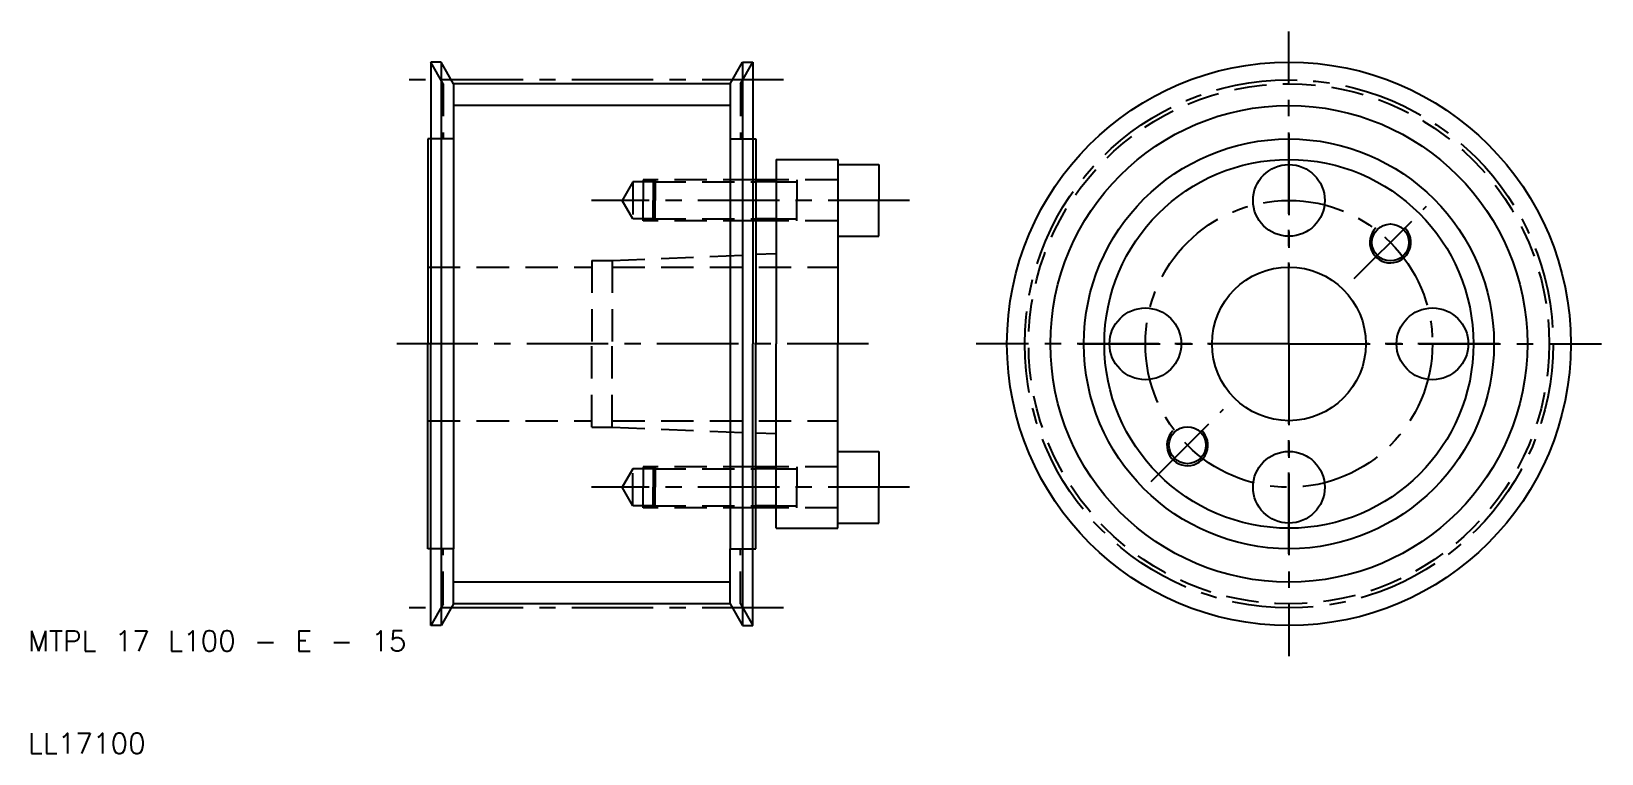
# Model space of a CAD drawing. Extents: x 10 to 163, y 10 to 80.
import ezdxf

# ---------------------------------------------------------------- set-up
doc = ezdxf.new("R2010")
doc.units = 0
doc.header["$LTSCALE"] = 0.25
doc.linetypes.add('CENTER', pattern=[50.8, 31.75, -6.35, 6.35, -6.35])
doc.linetypes.add('DASHED', pattern=[19.05, 12.7, -6.35])
doc.layers.get('0').update_dxf_attribs({"linetype": 'CONTINUOUS'})
doc.layers.add('CENTER', color=1, linetype='CENTER')
doc.styles.get("Standard").update_dxf_attribs({"font": 'txt.shx'})

msp = doc.modelspace()

# ---------------------------------------------------------------- linework, layer by layer
for p, q in [((49.3, 77.5), (49.3, 70)), ((50.3, 77.5), (49.3, 77.5)), ((50.3, 77.5), (50.3, 22.5)), ((51.5, 75.39), (50.3, 77.5)), ((78.5, 75.39), (79.7, 77.5)), ((79.7, 77.5), (79.7, 22.5)), ((79.7, 77.5), (80.7, 77.5)), ((80.7, 77.5), (80.7, 70)), ((78.5, 75.39), (51.5, 75.39)), ((51.5, 75.39), (51.5, 70)), ((78.5, 75.39), (78.5, 70)), ((49, 70), (49, 50)), ((49.3, 70), (49, 70)), ((49.3, 70), (49.3, 50)), ((51.5, 70), (51.5, 30)), ((78.5, 70), (78.5, 30)), ((80.7, 70), (80.7, 50)), ((80.7, 70), (81, 70)), ((81, 70), (81, 66)), ((83, 68), (83, 66)), ((83, 68), (89, 68)), ((89, 68), (89, 67.5)), ((89, 67.5), (89, 60.5)), ((89, 67.5), (93, 67.5)), ((93, 67.5), (93, 64)), ((83, 66), (81, 66)), ((81, 66), (81, 62)), ((83, 66), (83, 62)), ((93, 60.5), (93, 64)), ((81, 62), (81, 58.71875)), ((83, 62), (81, 62)), ((83, 62), (83, 58.8)), ((89, 60.5), (89, 50)), ((89, 60.5), (93, 60.5)), ((83, 58.8), (81, 58.71875)), ((81, 58.71875), (81, 50)), ((83, 58.8), (83, 50)), ((49, 30), (49, 50)), ((49.3, 30), (49.3, 50)), ((80.7, 30), (80.7, 50)), ((81, 41.28125), (81, 50)), ((83, 41.2), (83, 50)), ((89, 39.5), (89, 50)), ((81, 38), (81, 41.28125)), ((83, 41.2), (81, 41.28125)), ((83, 38), (83, 41.2)), ((89, 32.5), (89, 39.5)), ((89, 39.5), (93, 39.5)), ((93, 39.5), (93, 36)), ((83, 38), (81, 38)), ((81, 34), (81, 38)), ((83, 34), (83, 38)), ((93, 32.5), (93, 36)), ((81, 30), (81, 34)), ((83, 34), (81, 34)), ((83, 32), (83, 34)), ((89, 32), (89, 32.5)), ((89, 32.5), (93, 32.5)), ((83, 32), (89, 32)), ((49.3, 30), (49, 30)), ((49.3, 22.5), (49.3, 30)), ((51.5, 24.61), (51.5, 30)), ((78.5, 24.61), (78.5, 30)), ((80.7, 22.5), (80.7, 30)), ((80.7, 30), (81, 30)), ((51.5, 24.61), (50.3, 22.5)), ((78.5, 24.61), (51.5, 24.61)), ((78.5, 24.61), (79.7, 22.5)), ((50.3, 22.5), (49.3, 22.5)), ((79.7, 22.5), (80.7, 22.5))]:
    msp.add_line(p, q)
at = {"color": 3, "linetype": 'DASHED'}
for p, q in [((50.5, 75.39), (49.3, 77.5)), ((79.5, 75.39), (80.7, 77.5)), ((50.5, 75.39), (50.5, 70)), ((79.5, 75.39), (79.5, 70)), ((51.5, 70), (49.3, 70)), ((78.5, 70), (80.7, 70)), ((71.2, 66), (70, 66)), ((70, 66), (70, 64)), ((71.2, 66), (71, 65.8)), ((81, 66), (71.2, 66)), ((71.2, 66), (71.2, 64)), ((89, 66), (83, 66)), ((85, 66), (85, 64)), ((69, 65.8), (67.96077, 64)), ((71, 65.8), (69, 65.8)), ((69, 65.8), (69, 62.2)), ((71, 65.8), (81, 65.8)), ((71, 65.8), (71, 64)), ((83, 65.8), (85, 65.8)), ((69, 62.2), (67.96077, 64)), ((70, 62), (70, 64)), ((71, 62.2), (71, 64)), ((71.2, 62), (71.2, 64)), ((85, 62), (85, 64)), ((71, 62.2), (69, 62.2)), ((71.2, 62), (70, 62)), ((71, 62.2), (81, 62.2)), ((71.2, 62), (71, 62.2)), ((81, 62), (71.2, 62)), ((83, 62.2), (85, 62.2)), ((89, 62), (83, 62)), ((67, 58.15), (81, 58.71875)), ((49, 57.5), (65, 57.5)), ((65, 58.15), (65, 50)), ((65, 58.15), (67, 58.15)), ((67, 58.15), (67, 50)), ((67, 57.5), (89, 57.5)), ((65, 41.85), (65, 50)), ((67, 41.85), (67, 50)), ((49, 42.5), (65, 42.5)), ((65, 41.85), (67, 41.85)), ((67, 42.5), (89, 42.5)), ((67, 41.85), (81, 41.28125)), ((69, 37.8), (67.96077, 36)), ((71, 37.8), (69, 37.8)), ((69, 34.2), (69, 37.8)), ((71.2, 38), (70, 38)), ((70, 38), (70, 36)), ((71.2, 38), (71, 37.8)), ((71, 37.8), (81, 37.8)), ((71, 37.8), (71, 36)), ((81, 38), (71.2, 38)), ((71.2, 38), (71.2, 36)), ((89, 38), (83, 38)), ((83, 37.8), (85, 37.8)), ((85, 38), (85, 36)), ((69, 34.2), (67.96077, 36)), ((70, 34), (70, 36)), ((71, 34.2), (71, 36)), ((71.2, 34), (71.2, 36)), ((85, 34), (85, 36)), ((71, 34.2), (69, 34.2)), ((71.2, 34), (70, 34)), ((71, 34.2), (81, 34.2)), ((71.2, 34), (71, 34.2)), ((81, 34), (71.2, 34)), ((83, 34.2), (85, 34.2)), ((89, 34), (83, 34)), ((51.5, 30), (49.3, 30)), ((50.5, 24.61), (50.5, 30)), ((78.5, 30), (80.7, 30)), ((79.5, 24.61), (79.5, 30)), ((50.5, 24.61), (49.3, 22.5)), ((79.5, 24.61), (80.7, 22.5))]:
    msp.add_line(p, q, dxfattribs=at)
at = {"color": 3}
for p, q in [((78.5, 73.26), (51.5, 73.26)), ((83, 65.8), (81, 65.8)), ((83, 62.2), (81, 62.2)), ((83, 37.8), (81, 37.8)), ((83, 34.2), (81, 34.2)), ((78.5, 26.74), (51.5, 26.74))]:
    msp.add_line(p, q, dxfattribs=at)
for centre, radius in [((133, 50), 27.5), ((133, 50), 20), ((133, 50), 18), ((133, 50), 18), ((133, 64), 3.5), ((142.899495, 59.899495), 1.8), ((133, 50), 7.5), ((119, 50), 3.5), ((147, 50), 3.5), ((123.100505, 40.100505), 1.8), ((133, 36), 3.5)]:
    msp.add_circle(centre, radius)
at = {"color": 3, "linetype": 'DASHED'}
msp.add_circle((133, 50), 25.39, dxfattribs=at)
at = {"color": 3}
msp.add_circle((133, 50), 23.26, dxfattribs=at)
for centre in [(142.899495, 59.899495), (123.100505, 40.100505)]:
    msp.add_arc(centre, 2, 135, 47, dxfattribs=at)
at = {"layer": 'CENTER', "color": 1, "linetype": 'CENTER'}
for p, q in [((133, 50), (133, 80.5)), ((83.7, 75.77), (46.3, 75.77)), ((133, 70.5), (133, 57.5)), ((96, 64), (64.96077, 64)), ((139.363961, 56.363961), (146.435029, 63.435029)), ((92, 50), (46, 50)), ((133, 50), (102.5, 50)), ((112.5, 50), (125.5, 50)), ((133, 50), (163.5, 50)), ((133, 50), (133, 19.5)), ((153.5, 50), (140.5, 50)), ((119.564971, 36.564971), (126.636039, 43.636039)), ((133, 29.5), (133, 42.5)), ((96, 36), (64.96077, 36)), ((83.7, 24.23), (46.3, 24.23))]:
    msp.add_line(p, q, dxfattribs=at)
for radius in [25.77, 14]:
    msp.add_circle((133, 50), radius, dxfattribs=at)

# ---------------------------------------------------------------- texts
for s, p in [('MTPL 17 L100 - E - 15', (10, 20)), ('LL17100', (10, 10))]:
    msp.add_text(s, height=2).set_placement(p)

doc.saveas('drawing.dxf')
